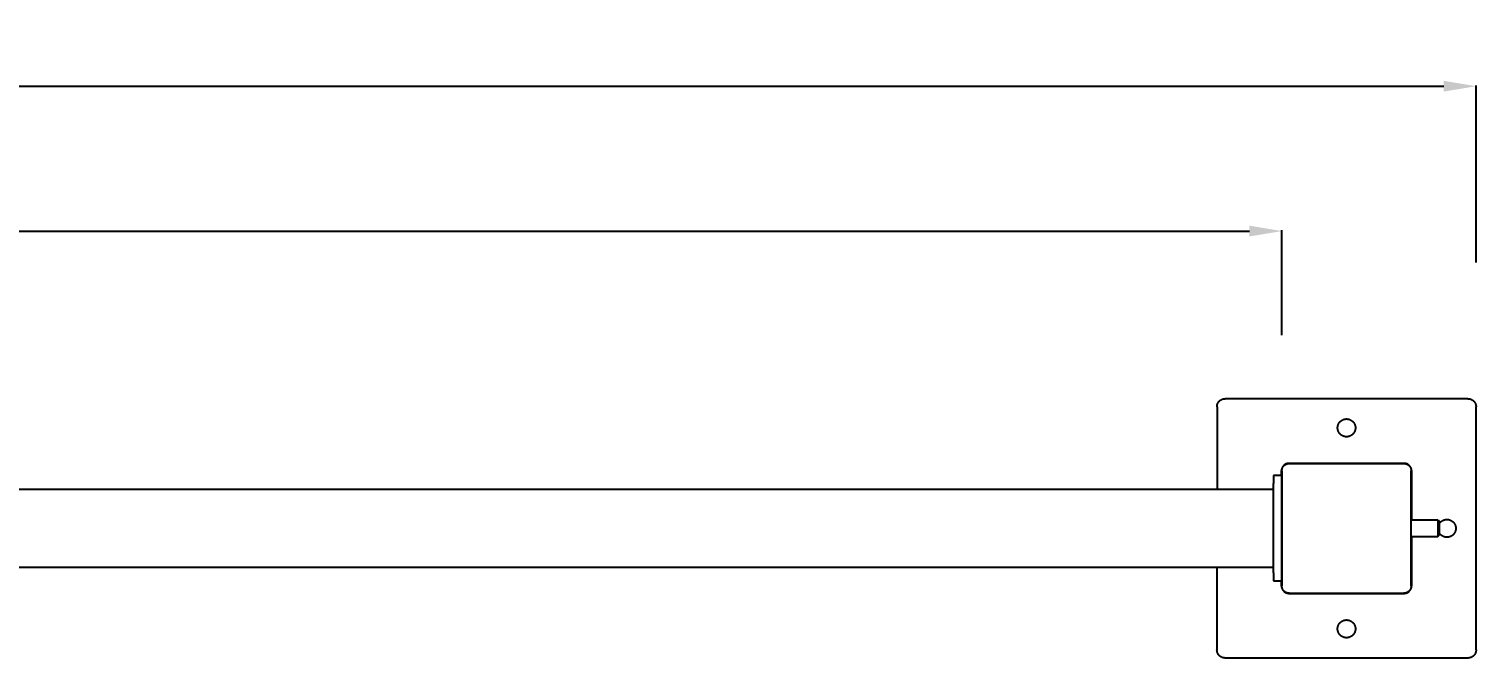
# Model space of a CAD drawing. Header units: millimetres. Extents: x -1656 to 3995, y -637 to 3312.
# Drawn here: x 1824 to 2718, y 470 to 858 of the extents above; entities that cross this region are included whole.
import ezdxf

# ---------------------------------------------------------------- set-up
doc = ezdxf.new("R2010")
doc.units = ezdxf.units.MM
doc.header["$MEASUREMENT"] = 0
doc.layers.add('Domyślny', color=7, linetype='Continuous', true_color=0x000000)
doc.layers.add('Utwórz2D linie widoczne', color=7, linetype='Continuous', true_color=0x000000)
doc.styles.add('Arial', font='arial.ttf')
doc.dimstyles.new('Domyślny', dxfattribs={"dimtxt": 30, "dimasz": 20, "dimexe": 0.5, "dimexo": 0.5, "dimgap": 0.25, "dimtad": 1, "dimtoh": 1, "dimdec": 0, "dimzin": 1, "dimdsep": 46, "dimtxsty": 'Arial', "dimcen": 0.5, "dimazin": 0, "dimtfac": 1, "dimtdec": 4, "dimtix": 1, "dimtmove": 1, "dimatfit": 3, "dimfxl": 0, "dimtolj": 1, "dimtzin": 1, "dimarcsym": 0})

# ---------------------------------------------------------------- blocks, each defined once
blk = doc.blocks.new('*D1')
at = {"layer": 'Defpoints', "color": 0}
for p in [(2717.81, 822.58), (477.65, 713.33), (2717.8, 713.24)]:
    blk.add_point(p, dxfattribs=at)
at = {"layer": 'Domyślny', "color": 0, "lineweight": -2}
for p, q in [((477.65, 713.83), (477.65, 823.17)), ((497.65, 822.67), (2697.81, 822.58)), ((2717.8, 713.74), (2717.81, 823.08))]:
    blk.add_line(p, q, dxfattribs=at)
at = {"layer": 'Domyślny', "color": 0}
for points in [[(497.65, 826), (497.65, 819.34), (477.65, 822.67)], [(2697.81, 819.25), (2697.81, 825.91), (2717.81, 822.58)]]:
    blk.add_solid(points, dxfattribs=at)
at = {"layer": 'Domyślny', "color": 0, "insert": (1597.73, 838.19), "char_height": 30, "attachment_point": 5, "rotation": 359.99767, "style": 'Arial'}
blk.add_mtext('\\A1;2240', dxfattribs=at)
blk = doc.blocks.new('*D2')
at = {"layer": 'Defpoints', "color": 0}
for p in [(2597.81, 733.18), (597.64, 668.43), (2597.81, 668.43)]:
    blk.add_point(p, dxfattribs=at)
at = {"layer": 'Domyślny', "color": 0, "lineweight": -2}
for p, q in [((597.64, 668.93), (597.64, 733.68)), ((617.64, 733.18), (2577.81, 733.18)), ((2597.81, 668.93), (2597.81, 733.68))]:
    blk.add_line(p, q, dxfattribs=at)
at = {"layer": 'Domyślny', "color": 0}
for points in [[(617.64, 736.51), (617.64, 729.85), (597.64, 733.18)], [(2577.81, 729.85), (2577.81, 736.51), (2597.81, 733.18)]]:
    blk.add_solid(points, dxfattribs=at)
at = {"layer": 'Domyślny', "color": 0, "insert": (1597.72, 748.75), "char_height": 30, "attachment_point": 5, "style": 'Arial'}
blk.add_mtext('\\A1;2000', dxfattribs=at)

msp = doc.modelspace()

# ---------------------------------------------------------------- linework, layer by layer
at = {"layer": 'Utwórz2D linie widoczne'}
for p, q in [((2557.88, 625.64), (2557.91, 625.81)), ((2557.91, 625.81), (2557.95, 625.97)), ((2557.95, 625.97), (2557.99, 626.14)), ((2557.99, 626.14), (2558.04, 626.3)), ((2558.04, 626.3), (2558.1, 626.46)), ((2558.1, 626.46), (2558.16, 626.62)), ((2558.16, 626.62), (2558.22, 626.78)), ((2558.22, 626.78), (2558.29, 626.94)), ((2558.29, 626.94), (2558.37, 627.09)), ((2558.37, 627.09), (2558.45, 627.24)), ((2558.45, 627.24), (2558.54, 627.39)), ((2558.54, 627.39), (2558.63, 627.53)), ((2558.63, 627.53), (2558.72, 627.67)), ((2558.72, 627.67), (2558.82, 627.81)), ((2558.82, 627.81), (2558.93, 627.94)), ((2558.93, 627.94), (2559.04, 628.07)), ((2559.04, 628.07), (2559.15, 628.2)), ((2559.15, 628.2), (2559.27, 628.32)), ((2559.27, 628.32), (2559.39, 628.44)), ((2559.39, 628.44), (2559.52, 628.56)), ((2559.52, 628.56), (2559.65, 628.67)), ((2559.65, 628.67), (2559.79, 628.77)), ((2559.79, 628.77), (2559.92, 628.87)), ((2559.92, 628.87), (2560.07, 628.97)), ((2560.07, 628.97), (2560.21, 629.06)), ((2560.21, 629.06), (2560.36, 629.15)), ((2560.36, 629.15), (2560.51, 629.23)), ((2560.51, 629.23), (2560.66, 629.3)), ((2560.66, 629.3), (2560.82, 629.37)), ((2560.82, 629.37), (2560.97, 629.44)), ((2560.97, 629.44), (2561.13, 629.5)), ((2561.13, 629.5), (2561.3, 629.55)), ((2561.3, 629.55), (2561.46, 629.6)), ((2561.46, 629.6), (2561.62, 629.65)), ((2561.62, 629.65), (2561.79, 629.68)), ((2561.79, 629.68), (2561.96, 629.72)), ((2561.96, 629.72), (2562.13, 629.74)), ((2562.13, 629.74), (2562.3, 629.76)), ((2562.3, 629.76), (2562.47, 629.78)), ((2562.47, 629.78), (2562.64, 629.79)), ((2562.64, 629.79), (2562.81, 629.79)), ((2712.81, 629.78), (2562.81, 629.79)), ((2712.81, 629.78), (2712.98, 629.78)), ((2712.98, 629.78), (2713.15, 629.77)), ((2713.15, 629.77), (2713.32, 629.76)), ((2713.32, 629.76), (2713.49, 629.74)), ((2713.49, 629.74), (2713.66, 629.71)), ((2713.66, 629.71), (2713.82, 629.68)), ((2713.82, 629.68), (2713.99, 629.64)), ((2713.99, 629.64), (2714.16, 629.6)), ((2714.16, 629.6), (2714.32, 629.55)), ((2714.32, 629.55), (2714.48, 629.49)), ((2714.48, 629.49), (2714.64, 629.43)), ((2714.64, 629.43), (2714.8, 629.37)), ((2714.8, 629.37), (2714.96, 629.3)), ((2714.96, 629.3), (2715.11, 629.22)), ((2715.11, 629.22), (2715.26, 629.14)), ((2715.26, 629.14), (2715.41, 629.05)), ((2715.41, 629.05), (2715.55, 628.96)), ((2715.55, 628.96), (2715.69, 628.87)), ((2715.69, 628.87), (2715.83, 628.77)), ((2715.83, 628.77), (2715.96, 628.66)), ((2715.96, 628.66), (2716.09, 628.55)), ((2716.09, 628.55), (2716.22, 628.44)), ((2716.22, 628.44), (2716.34, 628.32)), ((2716.34, 628.32), (2716.46, 628.19)), ((2716.46, 628.19), (2716.58, 628.07)), ((2716.58, 628.07), (2716.69, 627.94)), ((2716.69, 627.94), (2716.79, 627.8)), ((2716.79, 627.8), (2716.89, 627.67)), ((2716.89, 627.67), (2716.99, 627.52)), ((2716.99, 627.52), (2717.08, 627.38)), ((2717.08, 627.38), (2717.17, 627.23)), ((2717.17, 627.23), (2717.25, 627.08)), ((2717.25, 627.08), (2717.32, 626.93)), ((2717.32, 626.93), (2717.39, 626.77)), ((2717.39, 626.77), (2717.46, 626.62)), ((2717.46, 626.62), (2717.52, 626.46)), ((2717.52, 626.46), (2717.57, 626.29)), ((2717.57, 626.29), (2717.62, 626.13)), ((2717.62, 626.13), (2717.67, 625.97)), ((2717.67, 625.97), (2717.7, 625.8)), ((2717.7, 625.8), (2717.73, 625.63)), ((2557.81, 624.96), (2557.82, 625.13)), ((2557.81, 624.79), (2557.81, 624.96)), ((2557.81, 624.79), (2557.81, 574.03)), ((2557.82, 625.13), (2557.83, 625.3)), ((2557.83, 625.3), (2557.85, 625.47)), ((2557.85, 625.47), (2557.88, 625.64)), ((2635.34, 616.7), (2635.51, 616.78)), ((2635.51, 616.78), (2635.68, 616.86)), ((2635.68, 616.86), (2635.86, 616.93)), ((2635.86, 616.93), (2636.04, 616.99)), ((2636.04, 616.99), (2636.22, 617.05)), ((2636.22, 617.05), (2636.4, 617.1)), ((2636.4, 617.1), (2636.58, 617.15)), ((2636.58, 617.15), (2636.77, 617.19)), ((2636.77, 617.19), (2636.96, 617.22)), ((2636.96, 617.22), (2637.14, 617.24)), ((2637.14, 617.24), (2637.33, 617.26)), ((2637.33, 617.26), (2637.52, 617.28)), ((2637.52, 617.28), (2637.71, 617.28)), ((2637.71, 617.28), (2637.9, 617.28)), ((2637.9, 617.28), (2638.09, 617.28)), ((2638.09, 617.28), (2638.28, 617.26)), ((2638.28, 617.26), (2638.47, 617.24)), ((2638.47, 617.24), (2638.66, 617.22)), ((2638.66, 617.22), (2638.85, 617.19)), ((2638.85, 617.19), (2639.03, 617.15)), ((2639.03, 617.15), (2639.22, 617.1)), ((2639.22, 617.1), (2639.4, 617.05)), ((2639.4, 617.05), (2639.58, 616.99)), ((2639.58, 616.99), (2639.76, 616.93)), ((2639.76, 616.93), (2639.93, 616.86)), ((2639.93, 616.86), (2640.11, 616.78)), ((2640.11, 616.78), (2640.28, 616.7)), ((2717.73, 625.63), (2717.76, 625.46)), ((2717.76, 625.46), (2717.78, 625.29)), ((2717.78, 625.29), (2717.8, 625.12)), ((2717.8, 625.12), (2717.8, 624.95)), ((2717.8, 624.95), (2717.81, 624.78)), ((2717.8, 474.78), (2717.81, 624.78)), ((2632.31, 611.97), (2632.32, 612.16)), ((2632.31, 611.79), (2632.31, 611.97)), ((2632.31, 611.6), (2632.31, 611.79)), ((2632.32, 611.41), (2632.31, 611.6)), ((2632.32, 612.16), (2632.34, 612.35)), ((2632.34, 611.22), (2632.32, 611.41)), ((2632.34, 612.35), (2632.36, 612.54)), ((2632.36, 611.03), (2632.34, 611.22)), ((2632.36, 612.54), (2632.39, 612.73)), ((2632.39, 610.84), (2632.36, 611.03)), ((2632.39, 612.73), (2632.42, 612.92)), ((2632.42, 610.65), (2632.39, 610.84)), ((2632.42, 612.92), (2632.47, 613.1)), ((2632.47, 610.47), (2632.42, 610.65)), ((2632.47, 613.1), (2632.52, 613.28)), ((2632.52, 610.29), (2632.47, 610.47)), ((2632.52, 613.28), (2632.57, 613.47)), ((2632.57, 610.1), (2632.52, 610.29)), ((2632.57, 613.47), (2632.63, 613.65)), ((2632.63, 609.92), (2632.57, 610.1)), ((2632.63, 613.65), (2632.7, 613.82)), ((2632.7, 609.75), (2632.63, 609.92)), ((2632.7, 613.82), (2632.77, 614)), ((2632.77, 609.57), (2632.7, 609.75)), ((2632.77, 614), (2632.85, 614.17)), ((2632.85, 609.4), (2632.77, 609.57)), ((2632.85, 614.17), (2632.94, 614.34)), ((2632.94, 609.23), (2632.85, 609.4)), ((2632.94, 614.34), (2633.03, 614.51)), ((2633.03, 609.06), (2632.94, 609.23)), ((2633.03, 614.51), (2633.12, 614.67)), ((2633.12, 608.9), (2633.03, 609.06)), ((2633.12, 614.67), (2633.23, 614.83)), ((2633.23, 608.74), (2633.12, 608.9)), ((2633.23, 614.83), (2633.34, 614.99)), ((2633.33, 608.58), (2633.23, 608.74)), ((2633.45, 608.43), (2633.33, 608.58)), ((2633.34, 614.99), (2633.45, 615.14)), ((2633.45, 615.14), (2633.57, 615.29)), ((2633.57, 608.28), (2633.45, 608.43)), ((2633.57, 615.29), (2633.69, 615.43)), ((2633.69, 608.14), (2633.57, 608.28)), ((2633.69, 615.43), (2633.82, 615.57)), ((2633.82, 608), (2633.69, 608.14)), ((2633.82, 615.57), (2633.95, 615.71)), ((2633.95, 607.86), (2633.82, 608)), ((2633.95, 615.71), (2634.09, 615.84)), ((2634.09, 607.73), (2633.95, 607.86)), ((2634.09, 615.84), (2634.23, 615.96)), ((2634.23, 615.96), (2634.38, 616.09)), ((2634.38, 616.09), (2634.53, 616.2)), ((2634.53, 616.2), (2634.68, 616.31)), ((2634.68, 616.31), (2634.84, 616.42)), ((2634.84, 616.42), (2635, 616.52)), ((2635, 616.52), (2635.17, 616.61)), ((2635.17, 616.61), (2635.34, 616.7)), ((2640.28, 616.7), (2640.45, 616.61)), ((2640.45, 616.61), (2640.61, 616.52)), ((2640.61, 616.52), (2640.77, 616.42)), ((2640.77, 616.42), (2640.93, 616.31)), ((2640.93, 616.31), (2641.09, 616.2)), ((2641.09, 616.2), (2641.24, 616.08)), ((2641.24, 616.08), (2641.38, 615.96)), ((2641.38, 615.96), (2641.52, 615.84)), ((2641.52, 615.84), (2641.66, 615.71)), ((2641.66, 607.86), (2641.52, 607.73)), ((2641.66, 615.71), (2641.8, 615.57)), ((2641.8, 608), (2641.66, 607.86)), ((2641.8, 615.57), (2641.92, 615.43)), ((2641.92, 608.14), (2641.8, 608)), ((2641.92, 615.43), (2642.05, 615.29)), ((2642.05, 608.28), (2641.92, 608.14)), ((2642.05, 615.29), (2642.17, 615.14)), ((2642.17, 608.43), (2642.05, 608.28)), ((2642.17, 615.14), (2642.28, 614.99)), ((2642.28, 608.58), (2642.17, 608.43)), ((2642.28, 614.99), (2642.39, 614.83)), ((2642.39, 608.74), (2642.28, 608.58)), ((2642.39, 614.83), (2642.49, 614.67)), ((2642.49, 608.9), (2642.39, 608.74)), ((2642.49, 614.67), (2642.59, 614.51)), ((2642.59, 609.06), (2642.49, 608.9)), ((2642.59, 614.51), (2642.68, 614.34)), ((2642.68, 609.23), (2642.59, 609.06)), ((2642.68, 614.34), (2642.76, 614.17)), ((2642.76, 609.4), (2642.68, 609.23)), ((2642.76, 614.17), (2642.84, 614)), ((2642.84, 609.57), (2642.76, 609.4)), ((2642.84, 614), (2642.92, 613.82)), ((2642.91, 609.75), (2642.84, 609.57)), ((2642.98, 609.92), (2642.91, 609.75)), ((2642.92, 613.82), (2642.98, 613.65)), ((2642.98, 613.65), (2643.04, 613.47)), ((2643.04, 610.1), (2642.98, 609.92)), ((2643.04, 613.47), (2643.1, 613.28)), ((2643.1, 610.28), (2643.04, 610.1)), ((2643.1, 613.28), (2643.15, 613.1)), ((2643.15, 610.47), (2643.1, 610.28)), ((2643.15, 613.1), (2643.19, 612.92)), ((2643.19, 610.65), (2643.15, 610.47)), ((2643.19, 612.92), (2643.23, 612.73)), ((2643.23, 610.84), (2643.19, 610.65)), ((2643.23, 612.73), (2643.25, 612.54)), ((2643.25, 611.03), (2643.23, 610.84)), ((2643.25, 612.54), (2643.28, 612.35)), ((2643.28, 611.22), (2643.25, 611.03)), ((2643.28, 612.35), (2643.29, 612.16)), ((2643.29, 611.41), (2643.28, 611.22)), ((2643.29, 612.16), (2643.3, 611.97)), ((2643.3, 611.59), (2643.29, 611.41)), ((2643.3, 611.97), (2643.31, 611.78)), ((2643.31, 611.78), (2643.3, 611.59)), ((2634.23, 607.61), (2634.09, 607.73)), ((2634.38, 607.48), (2634.23, 607.61)), ((2634.53, 607.37), (2634.38, 607.48)), ((2634.68, 607.26), (2634.53, 607.37)), ((2634.84, 607.15), (2634.68, 607.26)), ((2635, 607.05), (2634.84, 607.15)), ((2635.17, 606.96), (2635, 607.05)), ((2635.34, 606.87), (2635.17, 606.96)), ((2635.51, 606.79), (2635.34, 606.87)), ((2635.68, 606.71), (2635.51, 606.79)), ((2635.86, 606.64), (2635.68, 606.71)), ((2636.04, 606.58), (2635.86, 606.64)), ((2636.22, 606.52), (2636.04, 606.58)), ((2636.4, 606.47), (2636.22, 606.52)), ((2636.58, 606.42), (2636.4, 606.47)), ((2636.77, 606.38), (2636.58, 606.42)), ((2636.96, 606.35), (2636.77, 606.38)), ((2637.14, 606.33), (2636.96, 606.35)), ((2637.33, 606.31), (2637.14, 606.33)), ((2637.52, 606.29), (2637.33, 606.31)), ((2637.71, 606.29), (2637.52, 606.29)), ((2637.9, 606.29), (2637.71, 606.29)), ((2638.09, 606.29), (2637.9, 606.29)), ((2638.28, 606.31), (2638.09, 606.29)), ((2638.47, 606.33), (2638.28, 606.31)), ((2638.66, 606.35), (2638.47, 606.33)), ((2638.84, 606.38), (2638.66, 606.35)), ((2639.03, 606.42), (2638.84, 606.38)), ((2639.21, 606.47), (2639.03, 606.42)), ((2639.4, 606.52), (2639.21, 606.47)), ((2639.58, 606.58), (2639.4, 606.52)), ((2639.76, 606.64), (2639.58, 606.58)), ((2639.93, 606.71), (2639.76, 606.64)), ((2640.11, 606.79), (2639.93, 606.71)), ((2640.28, 606.87), (2640.11, 606.79)), ((2640.45, 606.96), (2640.28, 606.87)), ((2640.61, 607.05), (2640.45, 606.96)), ((2640.77, 607.15), (2640.61, 607.05)), ((2640.93, 607.26), (2640.77, 607.15)), ((2641.09, 607.37), (2640.93, 607.26)), ((2641.24, 607.48), (2641.09, 607.37)), ((2641.38, 607.61), (2641.24, 607.48)), ((2641.52, 607.73), (2641.38, 607.61)), ((2597.72, 582.38), (2592.72, 582.38)), ((2592.72, 582.38), (2592.72, 577.38)), ((2597.72, 585.69), (2597.71, 585.54)), ((2597.71, 585.54), (2597.71, 585.39)), ((2597.71, 582.38), (2597.71, 585.39)), ((2597.73, 585.85), (2597.72, 585.69)), ((2597.72, 582.38), (2597.72, 577.38)), ((2597.75, 586), (2597.73, 585.85)), ((2597.77, 586.15), (2597.75, 586)), ((2597.8, 586.3), (2597.77, 586.15)), ((2597.83, 586.45), (2597.8, 586.3)), ((2597.81, 585.29), (2597.8, 514.29)), ((2597.81, 585.44), (2597.82, 585.59)), ((2597.81, 585.29), (2597.81, 585.44)), ((2597.82, 585.59), (2597.83, 585.75)), ((2597.87, 586.6), (2597.83, 586.45)), ((2597.83, 585.75), (2597.85, 585.9)), ((2597.85, 585.9), (2597.87, 586.05)), ((2597.92, 586.75), (2597.87, 586.6)), ((2597.87, 586.05), (2597.9, 586.2)), ((2597.9, 586.2), (2597.93, 586.35)), ((2597.97, 586.89), (2597.92, 586.75)), ((2597.93, 586.35), (2597.97, 586.5)), ((2598.02, 587.04), (2597.97, 586.89)), ((2597.97, 586.5), (2598.02, 586.65)), ((2598.08, 587.18), (2598.02, 587.04)), ((2598.02, 586.65), (2598.07, 586.79)), ((2598.07, 586.79), (2598.12, 586.94)), ((2598.14, 587.32), (2598.08, 587.18)), ((2598.12, 586.94), (2598.18, 587.08)), ((2598.21, 587.46), (2598.14, 587.32)), ((2598.18, 587.08), (2598.24, 587.22)), ((2598.28, 587.59), (2598.21, 587.46)), ((2598.24, 587.22), (2598.31, 587.36)), ((2598.36, 587.72), (2598.28, 587.59)), ((2598.31, 587.36), (2598.38, 587.49)), ((2598.44, 587.85), (2598.36, 587.72)), ((2598.38, 587.49), (2598.46, 587.62)), ((2598.53, 587.98), (2598.44, 587.85)), ((2598.46, 587.62), (2598.54, 587.75)), ((2598.62, 588.11), (2598.53, 587.98)), ((2598.54, 587.75), (2598.63, 587.88)), ((2598.72, 588.23), (2598.62, 588.11)), ((2598.63, 587.88), (2598.72, 588.01)), ((2598.81, 588.34), (2598.72, 588.23)), ((2598.72, 588.01), (2598.82, 588.13)), ((2598.92, 588.46), (2598.81, 588.34)), ((2598.82, 588.13), (2598.91, 588.24)), ((2598.91, 588.24), (2599.02, 588.36)), ((2599.02, 588.57), (2598.92, 588.46)), ((2599.13, 588.68), (2599.02, 588.57)), ((2599.02, 588.36), (2599.12, 588.47)), ((2599.12, 588.47), (2599.23, 588.58)), ((2599.25, 588.78), (2599.13, 588.68)), ((2599.23, 588.58), (2599.35, 588.68)), ((2599.37, 588.88), (2599.25, 588.78)), ((2599.35, 588.68), (2599.47, 588.78)), ((2599.49, 588.97), (2599.37, 588.88)), ((2599.47, 588.78), (2599.59, 588.87)), ((2599.61, 589.06), (2599.49, 588.97)), ((2599.59, 588.87), (2599.71, 588.96)), ((2599.74, 589.15), (2599.61, 589.06)), ((2599.71, 588.96), (2599.84, 589.05)), ((2599.87, 589.23), (2599.74, 589.15)), ((2599.84, 589.05), (2599.97, 589.13)), ((2600, 589.31), (2599.87, 589.23)), ((2599.97, 589.13), (2600.1, 589.21)), ((2600.14, 589.38), (2600, 589.31)), ((2600.1, 589.21), (2600.24, 589.28)), ((2600.27, 589.45), (2600.14, 589.38)), ((2600.24, 589.28), (2600.37, 589.35)), ((2600.41, 589.51), (2600.27, 589.45)), ((2600.37, 589.35), (2600.51, 589.41)), ((2600.56, 589.57), (2600.41, 589.51)), ((2600.51, 589.41), (2600.66, 589.47)), ((2600.7, 589.63), (2600.56, 589.57)), ((2600.66, 589.47), (2600.8, 589.53)), ((2600.84, 589.68), (2600.7, 589.63)), ((2600.8, 589.53), (2600.94, 589.58)), ((2600.99, 589.72), (2600.84, 589.68)), ((2600.94, 589.58), (2601.09, 589.62)), ((2601.14, 589.76), (2600.99, 589.72)), ((2601.09, 589.62), (2601.24, 589.66)), ((2601.29, 589.79), (2601.14, 589.76)), ((2601.24, 589.66), (2601.39, 589.69)), ((2601.44, 589.82), (2601.29, 589.79)), ((2601.39, 589.69), (2601.54, 589.72)), ((2601.59, 589.84), (2601.44, 589.82)), ((2601.54, 589.72), (2601.69, 589.74)), ((2601.75, 589.86), (2601.59, 589.84)), ((2601.69, 589.74), (2601.85, 589.76)), ((2601.9, 589.88), (2601.75, 589.86)), ((2601.85, 589.76), (2602, 589.78)), ((2602.05, 589.88), (2601.9, 589.88)), ((2602, 589.78), (2602.15, 589.78)), ((2602.21, 589.89), (2602.05, 589.88)), ((2602.15, 589.78), (2602.31, 589.79)), ((2602.21, 589.89), (2673.41, 589.88)), ((2673.31, 589.78), (2602.31, 589.79)), ((2673.31, 589.78), (2673.46, 589.78)), ((2673.56, 589.88), (2673.41, 589.88)), ((2673.46, 589.78), (2673.61, 589.77)), ((2673.71, 589.87), (2673.56, 589.88)), ((2673.61, 589.77), (2673.77, 589.76)), ((2673.87, 589.86), (2673.71, 589.87)), ((2673.77, 589.76), (2673.92, 589.74)), ((2674.02, 589.84), (2673.87, 589.86)), ((2673.92, 589.74), (2674.07, 589.72)), ((2674.17, 589.82), (2674.02, 589.84)), ((2674.07, 589.72), (2674.22, 589.69)), ((2674.32, 589.79), (2674.17, 589.82)), ((2674.22, 589.69), (2674.37, 589.66)), ((2674.47, 589.76), (2674.32, 589.79)), ((2674.37, 589.66), (2674.52, 589.62)), ((2674.62, 589.72), (2674.47, 589.76)), ((2674.52, 589.62), (2674.67, 589.57)), ((2674.77, 589.67), (2674.62, 589.72)), ((2674.67, 589.57), (2674.81, 589.52)), ((2674.91, 589.62), (2674.77, 589.67)), ((2674.81, 589.52), (2674.96, 589.47)), ((2675.06, 589.57), (2674.91, 589.62)), ((2674.96, 589.47), (2675.1, 589.41)), ((2675.2, 589.51), (2675.06, 589.57)), ((2675.1, 589.41), (2675.24, 589.35)), ((2675.34, 589.45), (2675.2, 589.51)), ((2675.24, 589.35), (2675.38, 589.28)), ((2675.48, 589.38), (2675.34, 589.45)), ((2675.38, 589.28), (2675.51, 589.21)), ((2675.61, 589.31), (2675.48, 589.38)), ((2675.51, 589.21), (2675.64, 589.13)), ((2675.74, 589.23), (2675.61, 589.31)), ((2675.64, 589.13), (2675.77, 589.05)), ((2675.87, 589.15), (2675.74, 589.23)), ((2675.77, 589.05), (2675.9, 588.96)), ((2676, 589.06), (2675.87, 589.15)), ((2675.9, 588.96), (2676.03, 588.87)), ((2676.13, 588.97), (2676, 589.06)), ((2676.03, 588.87), (2676.15, 588.77)), ((2676.25, 588.87), (2676.13, 588.97)), ((2676.15, 588.77), (2676.26, 588.68)), ((2676.36, 588.78), (2676.25, 588.87)), ((2676.26, 588.68), (2676.38, 588.57)), ((2676.48, 588.67), (2676.36, 588.78)), ((2676.38, 588.57), (2676.49, 588.47)), ((2676.59, 588.57), (2676.48, 588.67)), ((2676.49, 588.47), (2676.59, 588.35)), ((2676.69, 588.45), (2676.59, 588.57)), ((2676.59, 588.35), (2676.7, 588.24)), ((2676.8, 588.34), (2676.69, 588.45)), ((2676.7, 588.24), (2676.8, 588.12)), ((2676.9, 588.22), (2676.8, 588.34)), ((2676.8, 588.12), (2676.89, 588)), ((2676.89, 588), (2676.98, 587.88)), ((2676.99, 588.1), (2676.9, 588.22)), ((2676.98, 587.88), (2677.07, 587.75)), ((2677.08, 587.98), (2676.99, 588.1)), ((2677.07, 587.75), (2677.15, 587.62)), ((2677.17, 587.85), (2677.08, 587.98)), ((2677.15, 587.62), (2677.23, 587.49)), ((2677.25, 587.72), (2677.17, 587.85)), ((2677.23, 587.49), (2677.3, 587.35)), ((2677.33, 587.59), (2677.25, 587.72)), ((2677.3, 587.35), (2677.37, 587.22)), ((2677.4, 587.45), (2677.33, 587.59)), ((2677.37, 587.22), (2677.43, 587.08)), ((2677.47, 587.32), (2677.4, 587.45)), ((2677.43, 587.08), (2677.49, 586.93)), ((2677.53, 587.18), (2677.47, 587.32)), ((2677.49, 586.93), (2677.55, 586.79)), ((2677.59, 587.03), (2677.53, 587.18)), ((2677.55, 586.79), (2677.6, 586.64)), ((2677.65, 586.89), (2677.59, 587.03)), ((2677.6, 586.64), (2677.64, 586.5)), ((2677.64, 586.5), (2677.68, 586.35)), ((2677.7, 586.74), (2677.65, 586.89)), ((2677.68, 586.35), (2677.71, 586.2)), ((2677.74, 586.6), (2677.7, 586.74)), ((2677.71, 586.2), (2677.74, 586.05)), ((2677.78, 586.45), (2677.74, 586.6)), ((2677.74, 586.05), (2677.76, 585.9)), ((2677.76, 585.9), (2677.78, 585.74)), ((2677.81, 586.3), (2677.78, 586.45)), ((2677.78, 585.74), (2677.8, 585.59)), ((2677.8, 585.59), (2677.8, 585.44)), ((2677.8, 585.44), (2677.81, 585.28)), ((2677.8, 514.28), (2677.81, 585.28)), ((2677.84, 586.15), (2677.81, 586.3)), ((2677.86, 586), (2677.84, 586.15)), ((2677.88, 585.84), (2677.86, 586)), ((2677.9, 585.69), (2677.88, 585.84)), ((2677.9, 585.54), (2677.9, 585.69)), ((2677.91, 585.38), (2677.9, 585.54)), ((2677.91, 585.38), (2677.9, 554.78)), ((602.72, 574.03), (2592.72, 574.03)), ((2592.72, 522.38), (2592.72, 577.38)), ((2597.72, 577.38), (2597.72, 522.38)), ((2597.8, 554.79), (2597.72, 554.79)), ((2694.3, 554.78), (2677.8, 554.78)), ((2694.3, 554.78), (2694.3, 544.78)), ((2695.3, 553.78), (2694.31, 554.78)), ((2696.34, 554.06), (2696.49, 554.17)), ((2696.49, 554.17), (2696.65, 554.28)), ((2696.65, 554.28), (2696.8, 554.39)), ((2696.8, 554.39), (2696.96, 554.49)), ((2696.96, 554.49), (2697.13, 554.59)), ((2697.13, 554.59), (2697.3, 554.68)), ((2697.3, 554.68), (2697.47, 554.76)), ((2697.47, 554.76), (2697.64, 554.84)), ((2697.64, 554.84), (2697.82, 554.91)), ((2697.82, 554.91), (2698, 554.98)), ((2698, 554.98), (2698.18, 555.04)), ((2698.18, 555.04), (2698.36, 555.09)), ((2698.36, 555.09), (2698.55, 555.14)), ((2698.55, 555.14), (2698.73, 555.18)), ((2698.73, 555.18), (2698.92, 555.21)), ((2698.92, 555.21), (2699.11, 555.24)), ((2699.11, 555.24), (2699.3, 555.26)), ((2699.3, 555.26), (2699.49, 555.27)), ((2699.49, 555.27), (2699.68, 555.28)), ((2699.68, 555.28), (2699.87, 555.28)), ((2699.87, 555.28), (2700.06, 555.28)), ((2700.06, 555.28), (2700.25, 555.26)), ((2700.25, 555.26), (2700.44, 555.25)), ((2700.44, 555.25), (2700.63, 555.22)), ((2700.63, 555.22), (2700.82, 555.19)), ((2700.82, 555.19), (2701, 555.15)), ((2701, 555.15), (2701.19, 555.11)), ((2701.19, 555.11), (2701.37, 555.05)), ((2701.37, 555.05), (2701.55, 555)), ((2701.55, 555), (2701.73, 554.93)), ((2701.73, 554.93), (2701.91, 554.86)), ((2701.91, 554.86), (2702.09, 554.79)), ((2702.09, 554.79), (2702.26, 554.71)), ((2702.26, 554.71), (2702.43, 554.62)), ((2702.43, 554.62), (2702.59, 554.52)), ((2702.59, 554.52), (2702.75, 554.42)), ((2702.75, 554.42), (2702.91, 554.32)), ((2702.91, 554.32), (2703.07, 554.21)), ((2703.07, 554.21), (2703.22, 554.09)), ((2694.3, 544.78), (2695.3, 545.78)), ((2695.3, 545.78), (2695.3, 553.78)), ((2695.3, 552.94), (2695.42, 553.1)), ((2695.42, 546.47), (2695.3, 546.62)), ((2695.42, 553.1), (2695.53, 553.25)), ((2695.53, 546.32), (2695.42, 546.47)), ((2695.53, 553.25), (2695.66, 553.39)), ((2695.66, 546.17), (2695.53, 546.32)), ((2695.66, 553.39), (2695.78, 553.54)), ((2695.78, 546.03), (2695.66, 546.17)), ((2695.78, 553.54), (2695.92, 553.67)), ((2695.92, 545.89), (2695.78, 546.03)), ((2695.92, 553.67), (2696.05, 553.81)), ((2696.05, 545.76), (2695.92, 545.89)), ((2696.05, 553.81), (2696.2, 553.93)), ((2696.2, 545.63), (2696.05, 545.76)), ((2696.2, 553.93), (2696.34, 554.06)), ((2696.34, 545.51), (2696.2, 545.63)), ((2696.49, 545.39), (2696.34, 545.51)), ((2696.65, 545.28), (2696.49, 545.39)), ((2696.8, 545.17), (2696.65, 545.28)), ((2702.91, 545.25), (2702.75, 545.14)), ((2703.07, 545.36), (2702.91, 545.25)), ((2703.22, 545.47), (2703.07, 545.36)), ((2703.22, 554.09), (2703.37, 553.97)), ((2703.37, 545.59), (2703.22, 545.47)), ((2703.37, 553.97), (2703.51, 553.85)), ((2703.51, 545.72), (2703.37, 545.59)), ((2703.51, 553.85), (2703.65, 553.72)), ((2703.65, 545.85), (2703.51, 545.72)), ((2703.65, 553.72), (2703.78, 553.58)), ((2703.78, 545.98), (2703.65, 545.85)), ((2703.78, 553.58), (2703.91, 553.44)), ((2703.91, 546.12), (2703.78, 545.98)), ((2703.91, 553.44), (2704.04, 553.3)), ((2704.04, 546.27), (2703.91, 546.12)), ((2704.04, 553.3), (2704.16, 553.15)), ((2704.16, 546.42), (2704.04, 546.27)), ((2704.16, 553.15), (2704.27, 552.99)), ((2704.27, 546.57), (2704.16, 546.42)), ((2704.27, 552.99), (2704.38, 552.84)), ((2704.38, 546.73), (2704.27, 546.57)), ((2704.38, 552.84), (2704.48, 552.68)), ((2704.48, 546.89), (2704.38, 546.73)), ((2704.48, 552.68), (2704.58, 552.51)), ((2704.58, 547.05), (2704.48, 546.89)), ((2704.58, 552.51), (2704.67, 552.35)), ((2704.67, 547.22), (2704.58, 547.05)), ((2704.67, 552.35), (2704.76, 552.18)), ((2704.76, 547.39), (2704.67, 547.22)), ((2704.76, 552.18), (2704.84, 552)), ((2704.84, 547.56), (2704.76, 547.39)), ((2704.84, 552), (2704.91, 551.83)), ((2704.91, 547.74), (2704.84, 547.56)), ((2704.91, 551.83), (2704.98, 551.65)), ((2704.98, 547.91), (2704.91, 547.74)), ((2704.98, 551.65), (2705.04, 551.47)), ((2705.04, 548.09), (2704.98, 547.91)), ((2705.04, 551.47), (2705.09, 551.29)), ((2705.09, 548.28), (2705.04, 548.09)), ((2705.09, 551.29), (2705.14, 551.1)), ((2705.14, 548.46), (2705.09, 548.28)), ((2705.14, 551.1), (2705.19, 550.92)), ((2705.19, 548.65), (2705.14, 548.46)), ((2705.19, 550.92), (2705.22, 550.73)), ((2705.22, 548.83), (2705.19, 548.65)), ((2705.22, 550.73), (2705.25, 550.54)), ((2705.25, 549.02), (2705.22, 548.83)), ((2705.25, 550.54), (2705.27, 550.35)), ((2705.27, 549.21), (2705.25, 549.02)), ((2705.27, 550.35), (2705.29, 550.16)), ((2705.29, 549.4), (2705.27, 549.21)), ((2705.29, 550.16), (2705.3, 549.97)), ((2705.3, 549.59), (2705.29, 549.4)), ((2705.3, 549.97), (2705.3, 549.78)), ((2705.3, 549.78), (2705.3, 549.59)), ((2597.72, 544.79), (2597.8, 544.79)), ((2677.8, 544.78), (2694.3, 544.78)), ((2677.9, 544.78), (2677.9, 514.18)), ((2696.96, 545.07), (2696.8, 545.17)), ((2697.13, 544.98), (2696.96, 545.07)), ((2697.3, 544.89), (2697.13, 544.98)), ((2697.47, 544.8), (2697.3, 544.89)), ((2697.64, 544.73), (2697.47, 544.8)), ((2697.82, 544.65), (2697.64, 544.73)), ((2698, 544.59), (2697.82, 544.65)), ((2698.18, 544.53), (2698, 544.59)), ((2698.36, 544.47), (2698.18, 544.53)), ((2698.55, 544.43), (2698.36, 544.47)), ((2698.73, 544.39), (2698.55, 544.43)), ((2698.92, 544.35), (2698.73, 544.39)), ((2699.11, 544.33), (2698.92, 544.35)), ((2699.3, 544.31), (2699.11, 544.33)), ((2699.49, 544.29), (2699.3, 544.31)), ((2699.68, 544.28), (2699.49, 544.29)), ((2699.87, 544.28), (2699.68, 544.28)), ((2700.06, 544.29), (2699.87, 544.28)), ((2700.25, 544.3), (2700.06, 544.29)), ((2700.44, 544.32), (2700.25, 544.3)), ((2700.63, 544.34), (2700.44, 544.32)), ((2700.82, 544.38), (2700.63, 544.34)), ((2701, 544.41), (2700.82, 544.38)), ((2701.19, 544.46), (2701, 544.41)), ((2701.37, 544.51), (2701.19, 544.46)), ((2701.55, 544.57), (2701.37, 544.51)), ((2701.73, 544.63), (2701.55, 544.57)), ((2701.91, 544.7), (2701.73, 544.63)), ((2702.08, 544.78), (2701.91, 544.7)), ((2702.26, 544.86), (2702.08, 544.78)), ((2702.43, 544.95), (2702.26, 544.86)), ((2702.59, 545.04), (2702.43, 544.95)), ((2702.75, 545.14), (2702.59, 545.04)), ((2592.72, 525.73), (602.72, 525.73)), ((2557.8, 525.73), (2557.8, 474.79)), ((2592.72, 522.38), (2592.72, 517.38)), ((2597.72, 522.38), (2597.72, 517.38)), ((2592.72, 517.38), (2597.72, 517.38)), ((2597.7, 514.19), (2597.7, 517.38)), ((2597.7, 514.19), (2597.71, 514.03)), ((2597.71, 514.03), (2597.71, 513.88)), ((2597.71, 513.88), (2597.73, 513.73)), ((2597.73, 513.73), (2597.74, 513.57)), ((2597.74, 513.57), (2597.77, 513.42)), ((2597.77, 513.42), (2597.8, 513.27)), ((2597.81, 514.13), (2597.8, 514.29)), ((2597.8, 513.27), (2597.83, 513.12)), ((2597.81, 513.98), (2597.81, 514.13)), ((2597.83, 513.83), (2597.81, 513.98)), ((2597.84, 513.67), (2597.83, 513.83)), ((2597.83, 513.12), (2597.87, 512.97)), ((2597.87, 513.52), (2597.84, 513.67)), ((2597.9, 513.37), (2597.87, 513.52)), ((2597.87, 512.97), (2597.91, 512.83)), ((2597.93, 513.22), (2597.9, 513.37)), ((2597.91, 512.83), (2597.96, 512.68)), ((2597.97, 513.07), (2597.93, 513.22)), ((2597.96, 512.68), (2598.02, 512.54)), ((2598.01, 512.93), (2597.97, 513.07)), ((2598.06, 512.78), (2598.01, 512.93)), ((2598.02, 512.54), (2598.08, 512.39)), ((2598.12, 512.64), (2598.06, 512.78)), ((2598.08, 512.39), (2598.14, 512.25)), ((2598.18, 512.49), (2598.12, 512.64)), ((2598.14, 512.25), (2598.21, 512.12)), ((2598.24, 512.35), (2598.18, 512.49)), ((2598.21, 512.12), (2598.28, 511.98)), ((2598.31, 512.22), (2598.24, 512.35)), ((2598.28, 511.98), (2598.36, 511.85)), ((2598.38, 512.08), (2598.31, 512.22)), ((2598.36, 511.85), (2598.44, 511.72)), ((2598.46, 511.95), (2598.38, 512.08)), ((2598.44, 511.72), (2598.53, 511.59)), ((2598.54, 511.82), (2598.46, 511.95)), ((2598.53, 511.59), (2598.62, 511.47)), ((2598.63, 511.69), (2598.54, 511.82)), ((2598.62, 511.47), (2598.71, 511.35)), ((2598.72, 511.57), (2598.63, 511.69)), ((2598.71, 511.35), (2598.81, 511.23)), ((2598.81, 511.45), (2598.72, 511.57)), ((2598.91, 511.33), (2598.81, 511.45)), ((2598.81, 511.23), (2598.91, 511.12)), ((2599.01, 511.22), (2598.91, 511.33)), ((2598.91, 511.12), (2599.02, 511)), ((2599.12, 511.1), (2599.01, 511.22)), ((2599.02, 511), (2599.13, 510.9)), ((2599.23, 511), (2599.12, 511.1)), ((2599.13, 510.9), (2599.25, 510.79)), ((2599.35, 510.89), (2599.23, 511)), ((2599.25, 510.79), (2599.36, 510.7)), ((2599.46, 510.8), (2599.35, 510.89)), ((2599.36, 510.7), (2599.48, 510.6)), ((2599.58, 510.7), (2599.46, 510.8)), ((2599.48, 510.6), (2599.61, 510.51)), ((2599.71, 510.61), (2599.58, 510.7)), ((2599.61, 510.51), (2599.73, 510.42)), ((2599.83, 510.52), (2599.71, 510.61)), ((2599.73, 510.42), (2599.86, 510.34)), ((2599.96, 510.44), (2599.83, 510.52)), ((2599.86, 510.34), (2600, 510.26)), ((2600.1, 510.36), (2599.96, 510.44)), ((2600, 510.26), (2600.13, 510.19)), ((2600.23, 510.29), (2600.1, 510.36)), ((2600.13, 510.19), (2600.27, 510.12)), ((2600.37, 510.22), (2600.23, 510.29)), ((2600.27, 510.12), (2600.41, 510.06)), ((2600.51, 510.16), (2600.37, 510.22)), ((2600.41, 510.06), (2600.55, 510)), ((2600.65, 510.1), (2600.51, 510.16)), ((2600.55, 510), (2600.7, 509.95)), ((2600.8, 510.05), (2600.65, 510.1)), ((2600.7, 509.95), (2600.84, 509.9)), ((2600.94, 510), (2600.8, 510.05)), ((2600.84, 509.9), (2600.99, 509.85)), ((2601.09, 509.95), (2600.94, 510)), ((2600.99, 509.85), (2601.14, 509.81)), ((2601.24, 509.91), (2601.09, 509.95)), ((2601.14, 509.81), (2601.29, 509.78)), ((2601.39, 509.88), (2601.24, 509.91)), ((2601.29, 509.78), (2601.44, 509.75)), ((2601.54, 509.85), (2601.39, 509.88)), ((2601.44, 509.75), (2601.59, 509.73)), ((2601.69, 509.83), (2601.54, 509.85)), ((2601.59, 509.73), (2601.74, 509.71)), ((2601.84, 509.81), (2601.69, 509.83)), ((2601.74, 509.71), (2601.9, 509.7)), ((2602, 509.8), (2601.84, 509.81)), ((2601.9, 509.7), (2602.05, 509.69)), ((2602.15, 509.79), (2602, 509.8)), ((2602.05, 509.69), (2602.2, 509.69)), ((2602.3, 509.79), (2602.15, 509.79)), ((2602.2, 509.69), (2673.4, 509.68)), ((2602.3, 509.79), (2673.3, 509.78)), ((2673.46, 509.79), (2673.3, 509.78)), ((2673.4, 509.68), (2673.56, 509.69)), ((2673.61, 509.79), (2673.46, 509.79)), ((2673.56, 509.69), (2673.71, 509.69)), ((2673.76, 509.81), (2673.61, 509.79)), ((2673.71, 509.69), (2673.86, 509.71)), ((2673.92, 509.83), (2673.76, 509.81)), ((2673.86, 509.71), (2674.02, 509.73)), ((2674.07, 509.85), (2673.92, 509.83)), ((2674.02, 509.73), (2674.17, 509.75)), ((2674.22, 509.88), (2674.07, 509.85)), ((2674.17, 509.75), (2674.32, 509.78)), ((2674.37, 509.91), (2674.22, 509.88)), ((2674.32, 509.78), (2674.47, 509.81)), ((2674.52, 509.95), (2674.37, 509.91)), ((2674.47, 509.81), (2674.62, 509.85)), ((2674.66, 509.99), (2674.52, 509.95)), ((2674.62, 509.85), (2674.76, 509.89)), ((2674.81, 510.04), (2674.66, 509.99)), ((2674.76, 509.89), (2674.91, 509.94)), ((2674.95, 510.1), (2674.81, 510.04)), ((2674.91, 509.94), (2675.05, 510)), ((2675.1, 510.16), (2674.95, 510.1)), ((2675.05, 510), (2675.2, 510.06)), ((2675.24, 510.22), (2675.1, 510.16)), ((2675.2, 510.06), (2675.34, 510.12)), ((2675.37, 510.29), (2675.24, 510.22)), ((2675.34, 510.12), (2675.47, 510.19)), ((2675.51, 510.36), (2675.37, 510.29)), ((2675.47, 510.19), (2675.61, 510.26)), ((2675.64, 510.44), (2675.51, 510.36)), ((2675.61, 510.26), (2675.74, 510.34)), ((2675.77, 510.52), (2675.64, 510.44)), ((2675.74, 510.34), (2675.87, 510.42)), ((2675.9, 510.61), (2675.77, 510.52)), ((2675.87, 510.42), (2676, 510.51)), ((2676.02, 510.7), (2675.9, 510.61)), ((2676, 510.51), (2676.12, 510.6)), ((2676.14, 510.79), (2676.02, 510.7)), ((2676.12, 510.6), (2676.24, 510.69)), ((2676.26, 510.89), (2676.14, 510.79)), ((2676.24, 510.69), (2676.36, 510.79)), ((2676.37, 510.99), (2676.26, 510.89)), ((2676.36, 510.79), (2676.47, 510.89)), ((2676.48, 511.1), (2676.37, 510.99)), ((2676.47, 510.89), (2676.58, 511)), ((2676.59, 511.21), (2676.48, 511.1)), ((2676.58, 511), (2676.69, 511.11)), ((2676.69, 511.33), (2676.59, 511.21)), ((2676.79, 511.44), (2676.69, 511.33)), ((2676.69, 511.11), (2676.79, 511.23)), ((2676.89, 511.56), (2676.79, 511.44)), ((2676.79, 511.23), (2676.89, 511.34)), ((2676.98, 511.69), (2676.89, 511.56)), ((2676.89, 511.34), (2676.99, 511.46)), ((2677.07, 511.82), (2676.98, 511.69)), ((2676.99, 511.46), (2677.08, 511.59)), ((2677.15, 511.95), (2677.07, 511.82)), ((2677.08, 511.59), (2677.17, 511.72)), ((2677.23, 512.08), (2677.15, 511.95)), ((2677.17, 511.72), (2677.25, 511.85)), ((2677.3, 512.21), (2677.23, 512.08)), ((2677.25, 511.85), (2677.33, 511.98)), ((2677.37, 512.35), (2677.3, 512.21)), ((2677.33, 511.98), (2677.4, 512.11)), ((2677.43, 512.49), (2677.37, 512.35)), ((2677.4, 512.11), (2677.47, 512.25)), ((2677.49, 512.63), (2677.43, 512.49)), ((2677.47, 512.25), (2677.53, 512.39)), ((2677.54, 512.78), (2677.49, 512.63)), ((2677.53, 512.39), (2677.59, 512.53)), ((2677.59, 512.92), (2677.54, 512.78)), ((2677.64, 513.07), (2677.59, 512.92)), ((2677.59, 512.53), (2677.64, 512.68)), ((2677.67, 513.22), (2677.64, 513.07)), ((2677.64, 512.68), (2677.69, 512.82)), ((2677.71, 513.37), (2677.67, 513.22)), ((2677.69, 512.82), (2677.74, 512.97)), ((2677.74, 513.52), (2677.71, 513.37)), ((2677.76, 513.67), (2677.74, 513.52)), ((2677.74, 512.97), (2677.77, 513.12)), ((2677.78, 513.82), (2677.76, 513.67)), ((2677.77, 513.12), (2677.81, 513.27)), ((2677.79, 513.98), (2677.78, 513.82)), ((2677.8, 514.13), (2677.79, 513.98)), ((2677.8, 514.28), (2677.8, 514.13)), ((2677.81, 513.27), (2677.84, 513.42)), ((2677.84, 513.42), (2677.86, 513.57)), ((2677.86, 513.57), (2677.88, 513.72)), ((2677.88, 513.72), (2677.89, 513.88)), ((2677.89, 513.88), (2677.9, 514.03)), ((2677.9, 514.03), (2677.9, 514.18)), ((2633.81, 491.57), (2633.95, 491.71)), ((2633.95, 491.71), (2634.08, 491.84)), ((2634.08, 491.84), (2634.23, 491.96)), ((2634.23, 491.96), (2634.37, 492.09)), ((2634.37, 492.09), (2634.52, 492.2)), ((2634.52, 492.2), (2634.68, 492.31)), ((2634.68, 492.31), (2634.84, 492.42)), ((2634.84, 492.42), (2635, 492.52)), ((2635, 492.52), (2635.16, 492.61)), ((2635.16, 492.61), (2635.33, 492.7)), ((2635.33, 492.7), (2635.5, 492.78)), ((2635.5, 492.78), (2635.68, 492.86)), ((2635.68, 492.86), (2635.85, 492.93)), ((2635.85, 492.93), (2636.03, 492.99)), ((2636.03, 492.99), (2636.21, 493.05)), ((2636.21, 493.05), (2636.39, 493.1)), ((2636.39, 493.1), (2636.58, 493.15)), ((2636.58, 493.15), (2636.76, 493.19)), ((2636.76, 493.19), (2636.95, 493.22)), ((2636.95, 493.22), (2637.14, 493.24)), ((2637.14, 493.24), (2637.33, 493.26)), ((2637.33, 493.26), (2637.52, 493.28)), ((2637.52, 493.28), (2637.71, 493.28)), ((2637.71, 493.28), (2637.9, 493.28)), ((2637.9, 493.28), (2638.09, 493.28)), ((2638.09, 493.28), (2638.28, 493.26)), ((2638.28, 493.26), (2638.47, 493.24)), ((2638.47, 493.24), (2638.65, 493.22)), ((2638.65, 493.22), (2638.84, 493.19)), ((2638.84, 493.19), (2639.03, 493.15)), ((2639.03, 493.15), (2639.21, 493.1)), ((2639.21, 493.1), (2639.39, 493.05)), ((2639.39, 493.05), (2639.57, 492.99)), ((2639.57, 492.99), (2639.75, 492.93)), ((2639.75, 492.93), (2639.93, 492.86)), ((2639.93, 492.86), (2640.1, 492.78)), ((2640.1, 492.78), (2640.27, 492.7)), ((2640.27, 492.7), (2640.44, 492.61)), ((2640.44, 492.61), (2640.61, 492.52)), ((2640.61, 492.52), (2640.77, 492.42)), ((2640.77, 492.42), (2640.93, 492.31)), ((2640.93, 492.31), (2641.08, 492.2)), ((2641.08, 492.2), (2641.23, 492.08)), ((2641.23, 492.08), (2641.38, 491.96)), ((2641.38, 491.96), (2641.52, 491.84)), ((2641.52, 491.84), (2641.66, 491.71)), ((2641.66, 491.71), (2641.79, 491.57)), ((2632.3, 487.79), (2632.31, 487.97)), ((2632.31, 487.6), (2632.3, 487.79)), ((2632.31, 488.16), (2632.33, 488.35)), ((2632.31, 487.97), (2632.31, 488.16)), ((2632.31, 487.41), (2632.31, 487.6)), ((2632.33, 487.22), (2632.31, 487.41)), ((2632.33, 488.35), (2632.35, 488.54)), ((2632.35, 487.03), (2632.33, 487.22)), ((2632.35, 488.54), (2632.38, 488.73)), ((2632.38, 486.84), (2632.35, 487.03)), ((2632.38, 488.73), (2632.42, 488.92)), ((2632.42, 486.65), (2632.38, 486.84)), ((2632.42, 488.92), (2632.46, 489.1)), ((2632.46, 486.47), (2632.42, 486.65)), ((2632.46, 489.1), (2632.51, 489.28)), ((2632.51, 486.29), (2632.46, 486.47)), ((2632.51, 489.28), (2632.57, 489.47)), ((2632.57, 486.1), (2632.51, 486.29)), ((2632.57, 489.47), (2632.63, 489.65)), ((2632.63, 485.92), (2632.57, 486.1)), ((2632.63, 489.65), (2632.69, 489.82)), ((2632.69, 485.75), (2632.63, 485.92)), ((2632.69, 489.82), (2632.77, 490)), ((2632.77, 485.57), (2632.69, 485.75)), ((2632.77, 490), (2632.85, 490.17)), ((2632.85, 485.4), (2632.77, 485.57)), ((2632.85, 490.17), (2632.93, 490.34)), ((2632.93, 485.23), (2632.85, 485.4)), ((2632.93, 490.34), (2633.02, 490.51)), ((2633.02, 485.06), (2632.93, 485.23)), ((2633.02, 490.51), (2633.12, 490.67)), ((2633.12, 484.9), (2633.02, 485.06)), ((2633.12, 490.67), (2633.22, 490.83)), ((2633.22, 484.74), (2633.12, 484.9)), ((2633.22, 490.83), (2633.33, 490.99)), ((2633.33, 484.58), (2633.22, 484.74)), ((2633.33, 490.99), (2633.44, 491.14)), ((2633.44, 484.43), (2633.33, 484.58)), ((2633.44, 491.14), (2633.56, 491.29)), ((2633.56, 484.28), (2633.44, 484.43)), ((2633.56, 491.29), (2633.69, 491.43)), ((2633.68, 484.14), (2633.56, 484.28)), ((2633.81, 484), (2633.68, 484.14)), ((2633.69, 491.43), (2633.81, 491.57)), ((2633.95, 483.86), (2633.81, 484)), ((2634.08, 483.73), (2633.95, 483.86)), ((2634.23, 483.61), (2634.08, 483.73)), ((2634.37, 483.48), (2634.23, 483.61)), ((2634.52, 483.37), (2634.37, 483.48)), ((2634.68, 483.26), (2634.52, 483.37)), ((2634.84, 483.15), (2634.68, 483.26)), ((2635, 483.05), (2634.84, 483.15)), ((2635.16, 482.96), (2635, 483.05)), ((2635.33, 482.87), (2635.16, 482.96)), ((2635.5, 482.79), (2635.33, 482.87)), ((2635.67, 482.71), (2635.5, 482.79)), ((2635.85, 482.64), (2635.67, 482.71)), ((2636.03, 482.58), (2635.85, 482.64)), ((2639.75, 482.64), (2639.57, 482.58)), ((2639.93, 482.71), (2639.75, 482.64)), ((2640.1, 482.79), (2639.93, 482.71)), ((2640.27, 482.87), (2640.1, 482.79)), ((2640.44, 482.96), (2640.27, 482.87)), ((2640.61, 483.05), (2640.44, 482.96)), ((2640.77, 483.15), (2640.61, 483.05)), ((2640.93, 483.26), (2640.77, 483.15)), ((2641.08, 483.37), (2640.93, 483.26)), ((2641.23, 483.48), (2641.08, 483.37)), ((2641.38, 483.61), (2641.23, 483.48)), ((2641.52, 483.73), (2641.38, 483.61)), ((2641.66, 483.86), (2641.52, 483.73)), ((2641.79, 484), (2641.66, 483.86)), ((2641.79, 491.57), (2641.92, 491.43)), ((2641.92, 484.14), (2641.79, 484)), ((2641.92, 491.43), (2642.04, 491.29)), ((2642.04, 484.28), (2641.92, 484.14)), ((2642.04, 491.29), (2642.16, 491.14)), ((2642.16, 484.43), (2642.04, 484.28)), ((2642.16, 491.14), (2642.27, 490.99)), ((2642.27, 484.58), (2642.16, 484.43)), ((2642.27, 490.99), (2642.38, 490.83)), ((2642.38, 484.74), (2642.27, 484.58)), ((2642.38, 490.83), (2642.48, 490.67)), ((2642.48, 484.9), (2642.38, 484.74)), ((2642.48, 490.67), (2642.58, 490.51)), ((2642.58, 485.06), (2642.48, 484.9)), ((2642.58, 490.51), (2642.67, 490.34)), ((2642.67, 485.23), (2642.58, 485.06)), ((2642.67, 490.34), (2642.76, 490.17)), ((2642.76, 485.4), (2642.67, 485.23)), ((2642.76, 490.17), (2642.84, 490)), ((2642.84, 485.57), (2642.76, 485.4)), ((2642.84, 490), (2642.91, 489.82)), ((2642.91, 485.75), (2642.84, 485.57)), ((2642.91, 489.82), (2642.98, 489.65)), ((2642.98, 485.92), (2642.91, 485.75)), ((2642.98, 489.65), (2643.04, 489.47)), ((2643.04, 486.1), (2642.98, 485.92)), ((2643.04, 489.47), (2643.09, 489.28)), ((2643.09, 486.28), (2643.04, 486.1)), ((2643.09, 489.28), (2643.14, 489.1)), ((2643.14, 486.47), (2643.09, 486.28)), ((2643.14, 489.1), (2643.18, 488.92)), ((2643.18, 486.65), (2643.14, 486.47)), ((2643.18, 488.92), (2643.22, 488.73)), ((2643.22, 486.84), (2643.18, 486.65)), ((2643.22, 488.73), (2643.25, 488.54)), ((2643.25, 487.03), (2643.22, 486.84)), ((2643.25, 488.54), (2643.27, 488.35)), ((2643.27, 487.22), (2643.25, 487.03)), ((2643.27, 488.35), (2643.29, 488.16)), ((2643.29, 487.41), (2643.27, 487.22)), ((2643.29, 488.16), (2643.3, 487.97)), ((2643.3, 487.59), (2643.29, 487.41)), ((2643.3, 487.97), (2643.3, 487.78)), ((2643.3, 487.78), (2643.3, 487.59)), ((2557.8, 474.62), (2557.8, 474.79)), ((2557.81, 474.45), (2557.8, 474.62)), ((2557.83, 474.28), (2557.81, 474.45)), ((2557.85, 474.11), (2557.83, 474.28)), ((2557.87, 473.94), (2557.85, 474.11)), ((2557.91, 473.77), (2557.87, 473.94)), ((2557.94, 473.6), (2557.91, 473.77)), ((2636.21, 482.52), (2636.03, 482.58)), ((2636.39, 482.47), (2636.21, 482.52)), ((2636.58, 482.42), (2636.39, 482.47)), ((2636.76, 482.38), (2636.58, 482.42)), ((2636.95, 482.35), (2636.76, 482.38)), ((2637.14, 482.33), (2636.95, 482.35)), ((2637.33, 482.31), (2637.14, 482.33)), ((2637.52, 482.29), (2637.33, 482.31)), ((2637.71, 482.29), (2637.52, 482.29)), ((2637.9, 482.29), (2637.71, 482.29)), ((2638.09, 482.29), (2637.9, 482.29)), ((2638.28, 482.31), (2638.09, 482.29)), ((2638.46, 482.33), (2638.28, 482.31)), ((2638.65, 482.35), (2638.46, 482.33)), ((2638.84, 482.38), (2638.65, 482.35)), ((2639.03, 482.42), (2638.84, 482.38)), ((2639.21, 482.47), (2639.03, 482.42)), ((2639.39, 482.52), (2639.21, 482.47)), ((2639.57, 482.58), (2639.39, 482.52)), ((2717.7, 473.76), (2717.66, 473.6)), ((2717.73, 473.93), (2717.7, 473.76)), ((2717.75, 474.1), (2717.73, 473.93)), ((2717.78, 474.27), (2717.75, 474.1)), ((2717.79, 474.44), (2717.78, 474.27)), ((2717.8, 474.61), (2717.79, 474.44)), ((2717.8, 474.78), (2717.8, 474.61)), ((2557.99, 473.44), (2557.94, 473.6)), ((2558.04, 473.28), (2557.99, 473.44)), ((2558.09, 473.11), (2558.04, 473.28)), ((2558.15, 472.95), (2558.09, 473.11)), ((2558.22, 472.8), (2558.15, 472.95)), ((2558.29, 472.64), (2558.22, 472.8)), ((2558.36, 472.49), (2558.29, 472.64)), ((2558.44, 472.34), (2558.36, 472.49)), ((2558.53, 472.19), (2558.44, 472.34)), ((2558.62, 472.05), (2558.53, 472.19)), ((2558.72, 471.9), (2558.62, 472.05)), ((2558.82, 471.77), (2558.72, 471.9)), ((2558.92, 471.63), (2558.82, 471.77)), ((2559.03, 471.5), (2558.92, 471.63)), ((2559.15, 471.38), (2559.03, 471.5)), ((2559.27, 471.25), (2559.15, 471.38)), ((2559.39, 471.13), (2559.27, 471.25)), ((2559.52, 471.02), (2559.39, 471.13)), ((2559.65, 470.91), (2559.52, 471.02)), ((2559.78, 470.8), (2559.65, 470.91)), ((2559.92, 470.7), (2559.78, 470.8)), ((2560.06, 470.61), (2559.92, 470.7)), ((2560.2, 470.52), (2560.06, 470.61)), ((2560.35, 470.43), (2560.2, 470.52)), ((2560.5, 470.35), (2560.35, 470.43)), ((2560.65, 470.27), (2560.5, 470.35)), ((2560.81, 470.2), (2560.65, 470.27)), ((2560.97, 470.14), (2560.81, 470.2)), ((2561.13, 470.08), (2560.97, 470.14)), ((2561.29, 470.02), (2561.13, 470.08)), ((2561.45, 469.97), (2561.29, 470.02)), ((2561.62, 469.93), (2561.45, 469.97)), ((2561.78, 469.89), (2561.62, 469.93)), ((2561.95, 469.86), (2561.78, 469.89)), ((2562.12, 469.83), (2561.95, 469.86)), ((2562.29, 469.81), (2562.12, 469.83)), ((2562.46, 469.8), (2562.29, 469.81)), ((2562.63, 469.79), (2562.46, 469.8)), ((2562.8, 469.79), (2562.63, 469.79)), ((2712.8, 469.78), (2562.8, 469.79)), ((2712.97, 469.78), (2712.8, 469.78)), ((2713.14, 469.79), (2712.97, 469.78)), ((2713.31, 469.81), (2713.14, 469.79)), ((2713.48, 469.83), (2713.31, 469.81)), ((2713.65, 469.85), (2713.48, 469.83)), ((2713.82, 469.89), (2713.65, 469.85)), ((2713.98, 469.92), (2713.82, 469.89)), ((2714.15, 469.97), (2713.98, 469.92)), ((2714.31, 470.02), (2714.15, 469.97)), ((2714.48, 470.07), (2714.31, 470.02)), ((2714.64, 470.13), (2714.48, 470.07)), ((2714.79, 470.2), (2714.64, 470.13)), ((2714.95, 470.27), (2714.79, 470.2)), ((2715.1, 470.34), (2714.95, 470.27)), ((2715.25, 470.42), (2715.1, 470.34)), ((2715.4, 470.51), (2715.25, 470.42)), ((2715.54, 470.6), (2715.4, 470.51)), ((2715.68, 470.7), (2715.54, 470.6)), ((2715.82, 470.8), (2715.68, 470.7)), ((2715.96, 470.9), (2715.82, 470.8)), ((2716.09, 471.01), (2715.96, 470.9)), ((2716.21, 471.13), (2716.09, 471.01)), ((2716.34, 471.25), (2716.21, 471.13)), ((2716.46, 471.37), (2716.34, 471.25)), ((2716.57, 471.5), (2716.46, 471.37)), ((2716.68, 471.63), (2716.57, 471.5)), ((2716.79, 471.76), (2716.68, 471.63)), ((2716.89, 471.9), (2716.79, 471.76)), ((2716.98, 472.04), (2716.89, 471.9)), ((2717.07, 472.18), (2716.98, 472.04)), ((2717.16, 472.33), (2717.07, 472.18)), ((2717.24, 472.48), (2717.16, 472.33)), ((2717.32, 472.63), (2717.24, 472.48)), ((2717.39, 472.79), (2717.32, 472.63)), ((2717.45, 472.95), (2717.39, 472.79)), ((2717.51, 473.11), (2717.45, 472.95)), ((2717.57, 473.27), (2717.51, 473.11)), ((2717.62, 473.43), (2717.57, 473.27)), ((2717.66, 473.6), (2717.62, 473.43))]:
    msp.add_line(p, q, dxfattribs=at)

# ---------------------------------------------------------------- dimensions: what is measured, and where the dimension line sits
at = {"layer": 'Domyślny'}
for p1, p2, distance, picture, middle in [((477.65, 713.33), (2717.8, 713.24), 109.34, '*D1', (1597.73, 838.19)), ((597.64, 668.43), (2597.81, 668.43), 64.75, '*D2', (1597.72, 748.75))]:
    dim = msp.add_aligned_dim(p1=p1, p2=p2, distance=distance, dimstyle='Domyślny', dxfattribs=at)
    dim.commit()
    dim.dimension.update_dxf_attribs({"geometry": picture, "text_midpoint": middle})

doc.saveas('drawing.dxf')
